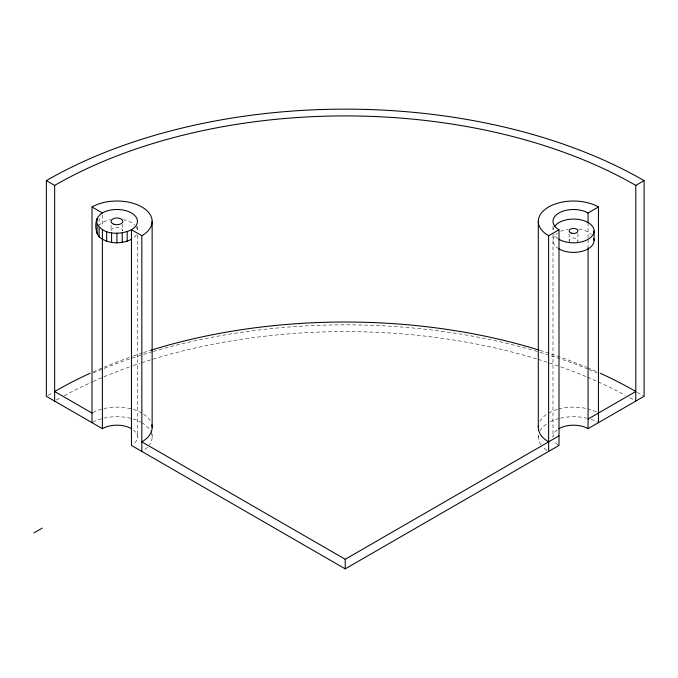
<?xml version="1.0" encoding="UTF-8"?>
<svg xmlns="http://www.w3.org/2000/svg" width="678" height="678" viewBox="0 0 678 678"><rect width="100%" height="100%" fill="white"/><g stroke="black" fill="none" stroke-linecap="round" stroke-linejoin="round"><path stroke-width="0.51" stroke-dasharray="3.39 2.54" d="M588.063 222.554L588.063 238.478M588.063 239.529L588.063 247.979M577.936 233.817L577.936 240.529M569.13 233.817L569.13 240.529M552.985 226.147L552.985 230.944A20.543 11.865 0 0 1 553.689 227.867M552.985 234.774L552.985 437.047A20.543 11.865 0 0 1 558.087 429.225M538.307 435.132L538.307 437.047M152.143 434.174L152.143 437.047M137.464 226.147L137.464 230.944A20.543 11.865 0 0 0 135.346 225.689M137.464 235.173L137.464 437.047M122.794 224.232L122.794 230.944A5.873 3.39 0 0 0 116.921 227.554A5.873 3.39 0 0 0 111.048 230.944L111.048 224.232M102.395 214.884L102.395 226.783M99.124 218.299L99.124 225.011L102.395 222.554A20.543 11.865 0 0 1 110.573 219.655M150.94 431.784A35.222 20.332 0 0 1 149.465 444.827M147.423 447.217A35.222 20.332 0 0 1 143.609 450.319M92.835 422.208A35.222 20.332 0 0 1 141.007 422.208M141.829 422.674A35.222 20.332 0 0 1 150.516 430.937M56.367 400.113A410.927 237.249 0 0 1 60.715 397.672M64.24 395.74A410.927 237.249 0 0 1 92.149 381.943M93.123 381.511A410.927 237.249 0 0 1 132.464 365.891M133.498 365.527A410.927 237.249 0 0 1 139.761 363.4M141.668 362.764A410.927 237.249 0 0 1 537.196 359.094M538.171 359.391A410.927 237.249 0 0 1 586.521 376.815M587.512 377.239A410.927 237.249 0 0 1 597.335 381.511M598.301 381.943A410.927 237.249 0 0 1 625.319 395.266M629.735 397.672A410.927 237.249 0 0 1 634.083 400.113M546.841 450.319A35.222 20.332 0 0 1 543.027 447.217M540.993 444.827A35.222 20.332 0 0 1 538.612 434.395M539.934 430.937A35.222 20.332 0 0 1 548.629 422.674M550.299 421.767A35.222 20.332 0 0 1 559.579 418.377M560.528 418.148A35.222 20.332 0 0 1 586.538 418.148M591.14 419.436A35.222 20.332 0 0 1 597.615 422.208M93.123 371.917A410.927 237.249 0 0 1 132.464 356.306M133.498 355.942A410.927 237.249 0 0 1 142.617 352.865M143.575 352.552A410.927 237.249 0 0 1 151.304 350.102M540.12 350.407A410.927 237.249 0 0 1 586.521 367.23M587.512 367.654A410.927 237.249 0 0 1 597.335 371.917M92.835 412.622A35.222 20.332 0 0 1 141.829 413.08M143.609 414.19A35.222 20.332 0 0 1 150.94 422.199M133.219 429.827A20.543 11.865 0 0 1 133.219 444.268M136.38 234.749A20.543 11.865 0 0 1 133.219 238.164M123.26 219.655A20.543 11.865 0 0 1 134.71 225.011M539.934 421.352A35.222 20.332 0 0 1 547.722 413.631M548.629 413.08A35.222 20.332 0 0 1 557.714 409.292M558.638 409.037A35.222 20.332 0 0 1 586.538 408.563M587.487 408.792A35.222 20.332 0 0 1 596.767 412.182M558.087 444.87A20.543 11.865 0 0 1 554.079 440.861M559.003 248.919A20.543 11.865 0 0 1 557.231 233.308M560.596 231.308A20.543 11.865 0 0 1 568.215 229.071M578.851 229.071A20.543 11.865 0 0 1 591.326 234.596M558.087 238.766A20.543 11.865 0 0 1 553.689 234.012M569.723 241.8A4.407 2.542 0 0 1 573.529 237.986A4.407 2.542 0 0 1 577.342 241.8M48.062 395.325A422.674 244.029 0 0 1 53.248 392.418M93.293 372.925A422.674 244.029 0 0 1 142.583 354.704M143.567 354.399A422.674 244.029 0 0 1 152.431 351.696M153.431 351.407A422.674 244.029 0 0 1 539.01 351.992M540.002 352.289A422.674 244.029 0 0 1 588.25 369.205M589.25 369.612A422.674 244.029 0 0 1 597.165 372.925M637.201 392.418A422.674 244.029 0 0 1 644.1 396.308"/><path stroke-width="1.02" d="M131.447 239.326C121.43 244.368 107.98 244.241 99.124 236.876C94.183 230.105 94.208 217.392 102.395 212.968A20.543 11.865 0 0 1 131.447 212.968A20.543 11.865 0 0 1 131.447 229.74L131.447 445.438L345.229 568.859L559.003 445.438L559.003 229.74A20.543 11.865 0 0 1 559.003 212.968A20.543 11.865 0 0 1 588.063 212.968L598.437 206.976L598.437 422.674M33.9 532.908L42.206 528.12M548.629 451.429L548.629 235.732L559.003 229.74M131.447 428.666A20.543 11.865 0 0 0 102.395 428.666L46.35 396.308L46.35 180.611L54.655 185.408A410.927 237.249 0 0 1 635.795 185.408L644.1 180.611L644.1 396.308L588.063 428.666A20.543 11.865 0 0 0 559.003 428.666M151.838 424.809A35.222 20.332 0 0 1 141.829 441.844L345.229 559.274L559.003 435.852M588.063 419.072L635.795 391.511A410.927 237.249 0 0 0 600.233 373.231M96.378 221.359C100.327 235.325 120.582 235.342 131.447 229.74L141.829 235.732L141.829 451.429M92.013 422.674L92.013 206.976L102.395 212.968M92.013 413.08L54.655 391.511A410.927 237.249 0 0 1 90.216 373.231M635.795 185.408L635.795 401.105M594.081 230.944L594.081 240.529M588.063 212.968L588.063 222.554M588.063 247.979L588.063 428.666M538.307 221.359L538.307 427.462M345.229 559.274L345.229 568.859M152.143 221.359L152.143 427.462M127.193 231.63L127.193 241.215M122.235 232.817L122.235 242.402M116.921 233.215L116.921 242.8M111.599 232.817L111.599 242.402M106.649 231.63L106.649 241.215M102.395 229.74L102.395 239.326M102.395 239.461L102.395 428.666M99.124 227.283L99.124 236.876M97.073 218.282L97.073 221.164M97.073 224.426L97.073 234.012M54.655 185.408L54.655 401.105M548.629 441.844A35.222 20.332 0 0 1 538.442 425.691M151.304 350.102A410.927 237.249 0 0 1 539.146 350.102M92.013 206.976A35.222 20.332 0 0 1 141.829 206.976A35.222 20.332 0 0 1 141.829 235.732M548.629 235.732A35.222 20.332 0 0 1 548.629 206.976A35.222 20.332 0 0 1 598.437 206.976M593.767 238.461A20.543 11.865 0 0 1 583.021 251.046A20.543 11.865 0 0 1 559.003 248.919M554.553 226.401A20.543 11.865 0 0 1 583.809 220.672A20.543 11.865 0 0 1 589.835 238.164A20.543 11.865 0 0 1 559.003 239.326M46.35 180.611A422.674 244.029 0 0 1 644.1 180.611M113.989 224.291A5.873 3.39 0 0 0 122.794 221.359A5.873 3.39 0 0 0 113.989 218.418A5.873 3.39 0 0 0 113.989 224.291M571.334 233.139A4.407 2.542 0 0 0 577.936 230.944A4.407 2.542 0 0 0 571.334 228.74A4.407 2.542 0 0 0 571.334 233.139"/></g></svg>
